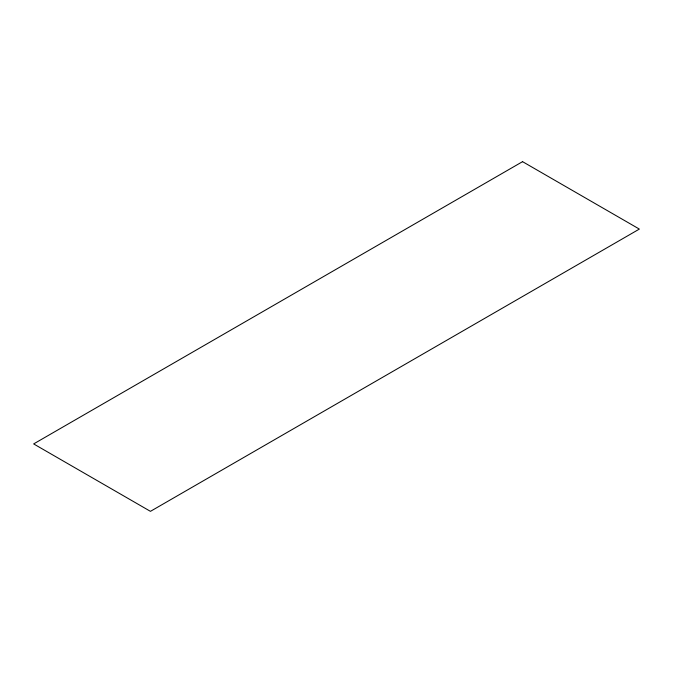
<?xml version="1.0" encoding="UTF-8"?>
<svg xmlns="http://www.w3.org/2000/svg" width="673" height="673" viewBox="0 0 673 673"><rect width="100%" height="100%" fill="white"/><g stroke="black" fill="none" stroke-linecap="round" stroke-linejoin="round"><path stroke-width="1.01" d="M522.559 161.655L33.65 443.919L150.441 511.345L639.35 229.081L522.559 161.655"/></g></svg>
